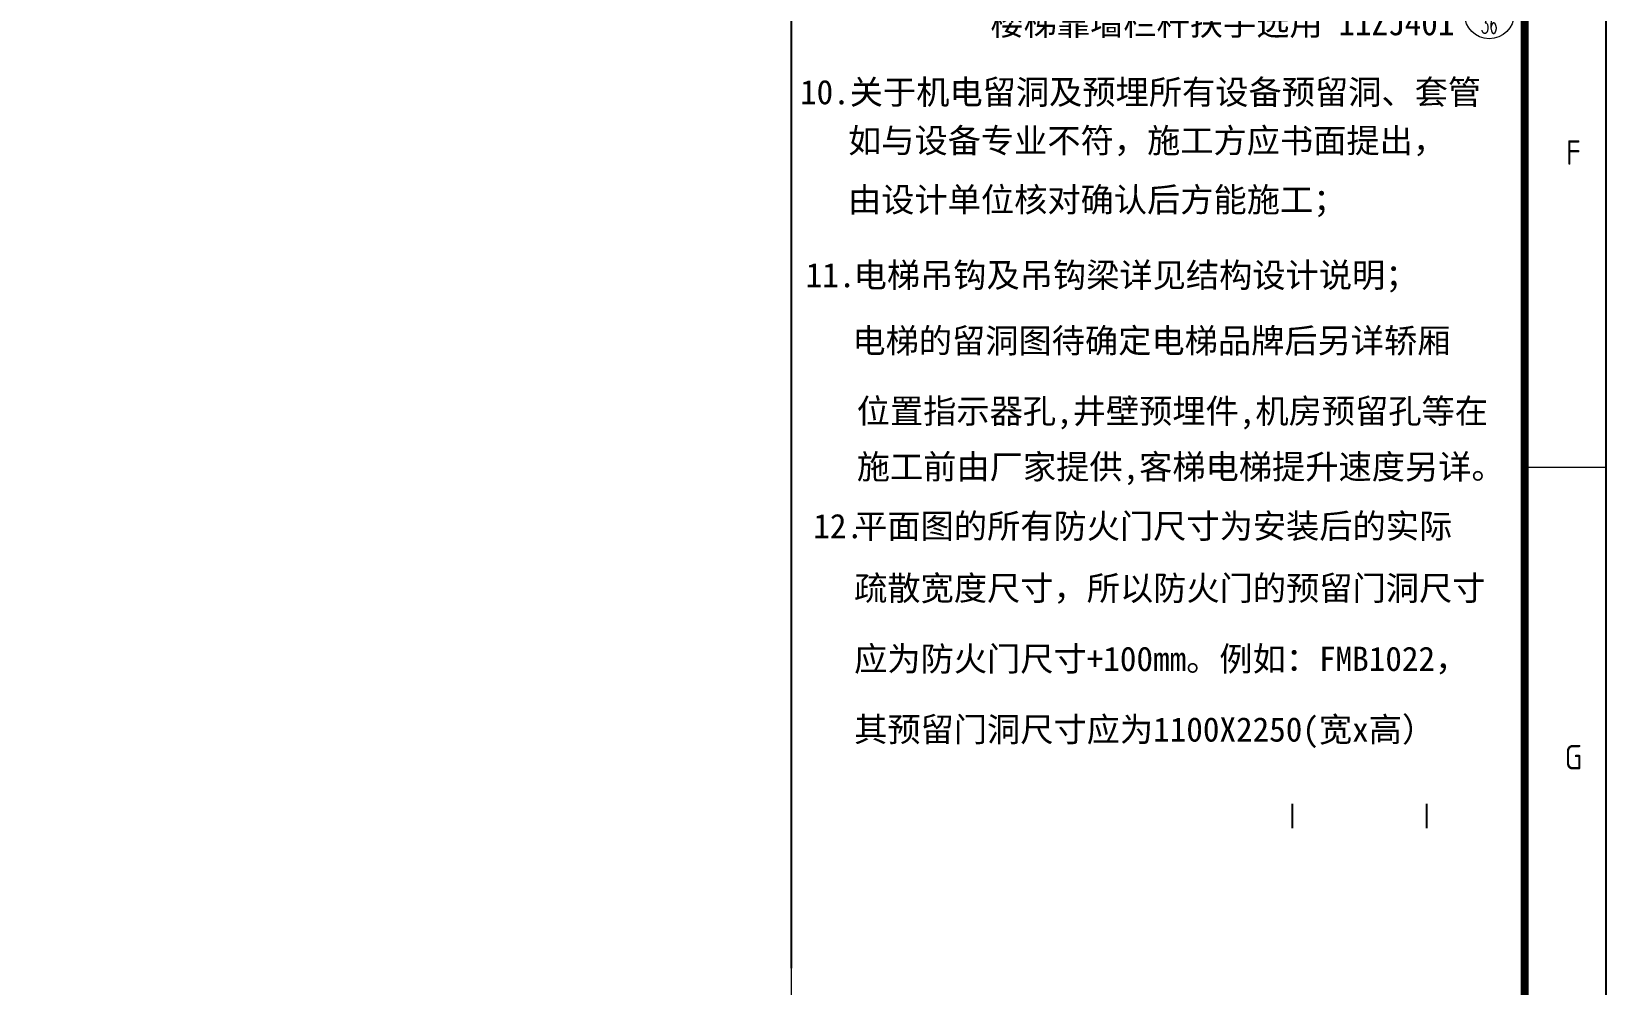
# Model space of a CAD drawing. Extents: x -76183 to 48420, y -19465 to 404409.
# Drawn here: x -11116 to 8219, y 260537 to 272237 of the extents above; entities that cross this region are included whole.
import ezdxf
from ezdxf.enums import TextEntityAlignment as Align

# ---------------------------------------------------------------- set-up
doc = ezdxf.new("R2010")
doc.units = 0
doc.header["$LTSCALE"] = 1000
doc.header["$MEASUREMENT"] = 0
doc.linetypes.add('DASH', pattern=[0.35, 0.25, -0.1])
doc.layers.add('201706', color=1, linetype='Continuous', plot=False)
doc.layers.add('打印层', color=7, linetype='Continuous', plot=False)
doc.layers.add('PUB_TEXT', color=7, linetype='Continuous', lineweight=13)
doc.layers.add('WALL', color=254, linetype='Continuous', lineweight=13)
doc.layers.add('修改11.13', color=6, linetype='Continuous', lineweight=30, plot=False)
doc.layers.get('修改11.13').off()
doc.styles.add('_宋体', font='', dxfattribs={"width": 0.8})
doc.styles.add('COMP', font='COMPLEX', dxfattribs={"bigfont": 'hztxt'})
doc.styles.get("Standard").update_dxf_attribs({"font": 'gbenor.shx', "bigfont": 'gbcbig.shx'})
doc.styles.get('_宋体').set_extended_font_data('NSimSun')

# ---------------------------------------------------------------- blocks, each defined once
blk = doc.blocks.new('GEDI_WK_A1')
at = {"color": 3}
blk.add_line((831, 148.5), (841, 148.5), dxfattribs=at)
for points, const_width in [([(0, 0), (841, 0), (841, 594), (0, 594)], 0.1), ([(25, 10), (831, 10), (831, 584), (25, 584)], 1)]:
    blk.add_lwpolyline(points, close=True, dxfattribs=dict(at, const_width=const_width))
for s, p in [('F', (837, 185.62)), ('G', (837, 111.38))]:
    blk.add_text(s, height=3, dxfattribs=at).set_placement(p, align=Align.CENTER)
blk = doc.blocks.new('_index')
blk.add_line((-0.5, 0), (0.5, 0))
blk.add_circle((0, 0), 0.5)
at = {"style": 'COMP'}
for tag, width, p, p2 in [('1', 2.333333, (-0.17, 0.05), (0.17, 0.05)), ('-', 1.166667, (-0.17, -0.39), (0.17, -0.39))]:
    blk.add_attdef(tag, text='', height=0.34, dxfattribs=dict(at, width=width)).set_placement(p, p2, align=Align.FIT)
blk = doc.blocks.new('A$C576D7A35')
at = {"layer": '201706', "linetype": 'DASH'}
for p, q in [((540, 588), (540, 388)), ((1640, 588), (1640, 388))]:
    blk.add_line(p, q, dxfattribs=at)
blk = doc.blocks.new('A$C39EC6481')
blk.add_lwpolyline([(4274, 35173), (13274, 35173), (13274, 702), (4274, 702)], close=True)
at = {"layer": 'WALL', "lineweight": -3, "ltscale": 4}
blk.add_line((4274, 1602), (4274, 35173), dxfattribs=at)
at = {"layer": 'PUB_TEXT'}
ref = blk.add_blockref('_index', (12839, 13315, 16166), dxfattribs=dict(at, xscale=607.5, yscale=607.5, zscale=607.5))
ref.add_attrib('1', '1', dxfattribs={"layer": '0', "height": 207, "rotation": 0, "style": 'COMP', "width": 2.333333}).set_placement((12735, 13345, 16166), (12942, 13345, 16166), align=Align.FIT)
ref.add_attrib('-', '36', dxfattribs={"layer": '0', "height": 206.6, "style": 'COMP', "width": 0.636364}).set_placement((12735, 13078, 16166), (12942, 13078, 16166), align=Align.FIT)
at = {"layer": '修改11.13', "xscale": 1.5, "yscale": 1.5, "zscale": 1.5}
blk.add_blockref('A$C576D7A35', (9609, 2737), dxfattribs=at)
at = {"layer": 'PUB_TEXT', "style": '_宋体'}
for s, height, p in [('楼梯靠墙栏杆扶手选用', 299.1, (6714, 13055, 16166)), ('11ZJ401', 299.1, (10987, 13055, 16166)), ('10.关于机电留洞及预埋所有设备预留洞、套管', 299.05, (4378, 12208, 16166)), ('如与设备专业不符，施工方应书面提出，', 299.05, (4967, 11613, 16166)), ('由设计单位核对确认后方能施工；', 299.05, (4967, 10887, 16166)), ('11.', 299.1, (4447, 9961, 16166)), ('电梯吊钩及吊钩梁详见结构设计说明；', 299.05, (5036, 9961, 16166)), ('电梯的留洞图待确定电梯品牌后另详轿厢', 299.05, (5020, 9156, 16166)), ('位置指示器孔,井壁预埋件,机房预留孔等在', 299.05, (5074, 8292)), ('施工前由厂家提供,客梯电梯提升速度另详。', 299.05, (5074, 7608)), ('12.', 299.1, (4541, 6880, 6466)), ('平面图的所有防火门尺寸为安装后的实际', 299.05, (5042, 6880, 6466)), ('疏散宽度尺寸，所以防火门的预留门洞尺寸', 299.05, (5042, 6118, 6466)), ('应为防火门尺寸+100mm。例如：FMB1022，', 299.05, (5042, 5250, 6466)), ('其预留门洞尺寸应为1100X2250(宽x高）', 299.05, (5042, 4383, 6466))]:
    blk.add_text(s, height=height, rotation=360, dxfattribs=at).set_placement(p)
blk = doc.blocks.new('4#图框')
at = {"xscale": 100, "yscale": 100, "zscale": 100}
blk.add_blockref('GEDI_WK_A1', (5514901, -996670), dxfattribs=at)
blk.add_blockref('A$C39EC6481', (5584728, -989573))

msp = doc.modelspace()

# ---------------------------------------------------------------- linework, layer by layer
at = {"layer": '打印层'}
msp.add_lwpolyline([(-75886, 252039), (8214, 252039), (8214, 311439), (-75886, 311439)], close=True, dxfattribs=at)

# ---------------------------------------------------------------- block references
at = {"layer": 'PUB_TEXT'}
msp.add_blockref('4#图框', (-5590787, 1248709), dxfattribs=at)

doc.saveas('drawing.dxf')
